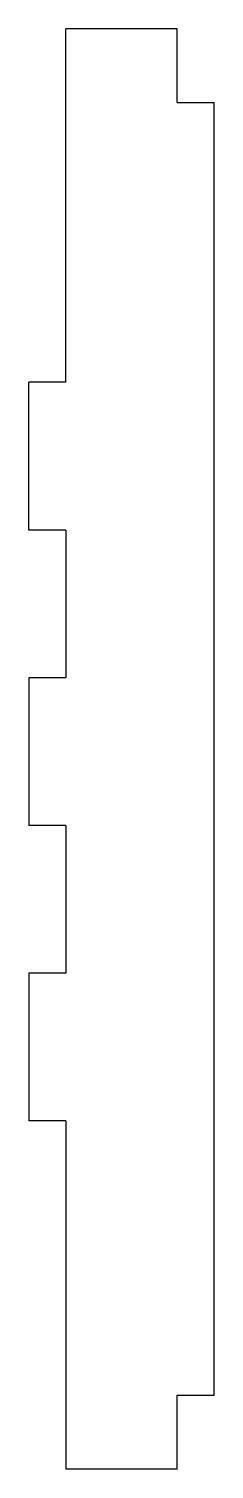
# Model space of a CAD drawing. Header units: millimetres. Extents: x 20 to 45, y -5 to 190.
import ezdxf

# ---------------------------------------------------------------- set-up
doc = ezdxf.new("R2010")
doc.units = ezdxf.units.MM

msp = doc.modelspace()

# ---------------------------------------------------------------- linework, layer by layer
at = {"color": 7, "linetype": 'Continuous', "lineweight": 25}
for p, q in [((40, 190.36), (25, 190.36)), ((25, 142.5), (25, 190.36)), ((40, 180.36), (40, 190.36)), ((40, 180.36), (45, 180.36)), ((45, 5.36), (45, 180.36)), ((25, 142.5), (20, 142.5)), ((20, 122.5), (20, 142.5)), ((25, 122.5), (20, 122.5)), ((25, 122.5), (25, 102.5)), ((25, 102.5), (20, 102.5)), ((20, 102.5), (20, 82.5)), ((25, 82.5), (20, 82.5)), ((25, 82.5), (25, 62.5)), ((25, 62.5), (20, 62.5)), ((20, 62.5), (20, 42.5)), ((25, 42.5), (20, 42.5)), ((25, 42.5), (25, -4.64)), ((40, -4.64), (40, 5.36)), ((40, 5.36), (45, 5.36)), ((40, -4.64), (25, -4.64))]:
    msp.add_line(p, q, dxfattribs=at)

doc.saveas('drawing.dxf')
